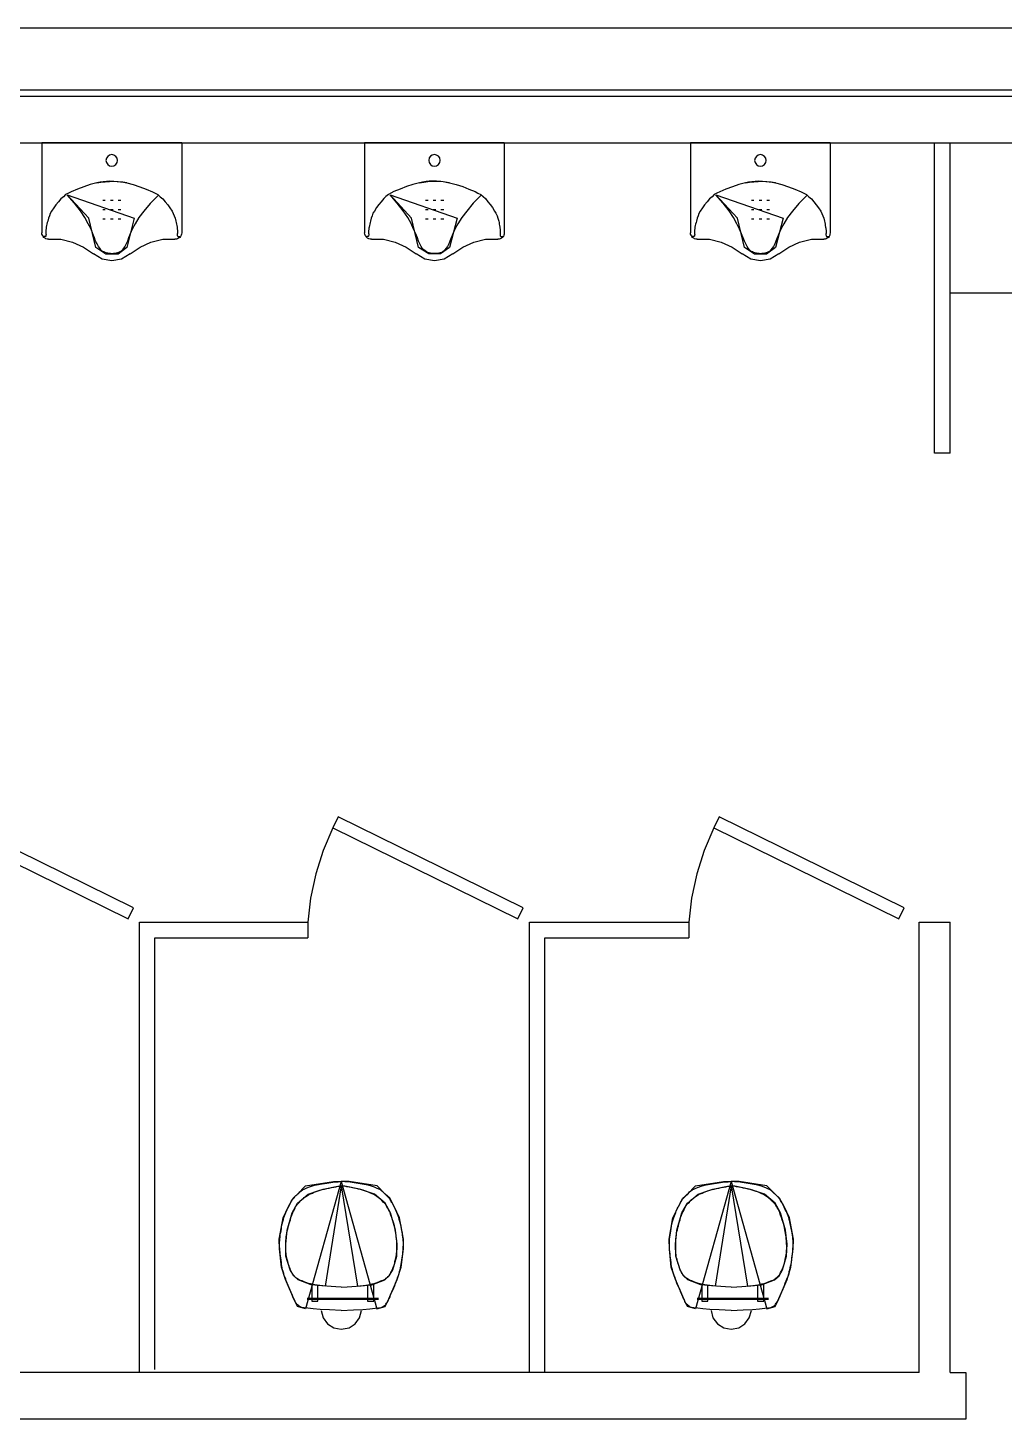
# Model space of a CAD drawing. Header units: metres. Extents: x 2 to 323, y -2 to 254.
# Drawn here: x 210.856 to 214.001, y 123.332 to 127.812 of the extents above; entities that cross this region are included whole.
import ezdxf

# ---------------------------------------------------------------- set-up
doc = ezdxf.new("R2010")
doc.units = ezdxf.units.M
for name, color, linetype in [('0-CARPINTERIA', 7, 'Continuous'), ('0-MUROS EXISTENTES', 7, 'Continuous'), ('0-SANITARIOS', 7, 'Continuous')]:
    doc.layers.add(name, color=color, linetype=linetype)

msp = doc.modelspace()

# ---------------------------------------------------------------- linework, layer by layer
for p, q in [((211.352, 127.442), (210.902, 127.442)), ((210.902, 127.442), (210.902, 127.152)), ((211.352, 127.442), (211.352, 127.152)), ((212.391, 127.442), (211.941, 127.442)), ((211.941, 127.442), (211.941, 127.152)), ((212.391, 127.442), (212.391, 127.152)), ((213.441, 127.442), (212.991, 127.442)), ((212.991, 127.442), (212.991, 127.152)), ((213.441, 127.442), (213.441, 127.152)), ((211.106, 127.256), (211.098, 127.256)), ((211.131, 127.256), (211.123, 127.256)), ((211.156, 127.256), (211.148, 127.256)), ((212.146, 127.256), (212.137, 127.256)), ((212.171, 127.256), (212.162, 127.256)), ((212.196, 127.256), (212.187, 127.256)), ((213.195, 127.256), (213.187, 127.256)), ((213.22, 127.256), (213.212, 127.256)), ((213.245, 127.256), (213.237, 127.256)), ((211.106, 127.226), (211.098, 127.226)), ((211.106, 127.196), (211.098, 127.196)), ((211.131, 127.226), (211.123, 127.226)), ((211.131, 127.196), (211.123, 127.196)), ((211.156, 127.226), (211.148, 127.226)), ((211.156, 127.196), (211.148, 127.196)), ((212.146, 127.226), (212.137, 127.226)), ((212.146, 127.196), (212.137, 127.196)), ((212.171, 127.226), (212.162, 127.226)), ((212.171, 127.196), (212.162, 127.196)), ((212.196, 127.226), (212.187, 127.226)), ((212.196, 127.196), (212.187, 127.196)), ((213.195, 127.226), (213.187, 127.226)), ((213.195, 127.196), (213.187, 127.196)), ((213.22, 127.226), (213.212, 127.226)), ((213.22, 127.196), (213.212, 127.196)), ((213.245, 127.226), (213.237, 127.226)), ((213.245, 127.196), (213.237, 127.196)), ((211.791, 123.762), (211.771, 123.767)), ((211.771, 123.767), (211.771, 123.712)), ((211.791, 123.712), (211.791, 123.762)), ((211.971, 123.767), (211.951, 123.762)), ((211.951, 123.762), (211.951, 123.712)), ((211.971, 123.712), (211.971, 123.767)), ((213.047, 123.762), (213.027, 123.767)), ((213.027, 123.767), (213.027, 123.712)), ((213.047, 123.712), (213.047, 123.762)), ((213.227, 123.767), (213.207, 123.762)), ((213.207, 123.762), (213.207, 123.712)), ((213.227, 123.712), (213.227, 123.767)), ((211.756, 123.722), (211.986, 123.722)), ((211.986, 123.717), (211.756, 123.717)), ((211.771, 123.712), (211.791, 123.712)), ((211.951, 123.712), (211.971, 123.712)), ((213.012, 123.722), (213.242, 123.722)), ((213.242, 123.717), (213.012, 123.717)), ((213.027, 123.712), (213.047, 123.712)), ((213.207, 123.712), (213.227, 123.712))]:
    msp.add_line(p, q)
for points in [[(211.108, 127.385), (211.11, 127.378), (211.114, 127.372), (211.12, 127.368), (211.127, 127.367), (211.134, 127.368), (211.14, 127.372), (211.144, 127.378), (211.145, 127.385), (211.144, 127.392), (211.14, 127.398), (211.134, 127.402), (211.127, 127.404), (211.12, 127.402), (211.114, 127.398), (211.11, 127.392), (211.108, 127.385)], [(212.148, 127.385), (212.149, 127.378), (212.153, 127.372), (212.159, 127.368), (212.166, 127.367), (212.173, 127.368), (212.179, 127.372), (212.183, 127.378), (212.185, 127.385), (212.183, 127.393), (212.179, 127.399), (212.173, 127.402), (212.166, 127.404), (212.159, 127.402), (212.153, 127.399), (212.149, 127.393), (212.148, 127.385)], [(213.197, 127.385), (213.199, 127.378), (213.203, 127.372), (213.209, 127.368), (213.216, 127.367), (213.223, 127.368), (213.229, 127.372), (213.233, 127.378), (213.234, 127.385), (213.233, 127.392), (213.229, 127.398), (213.223, 127.402), (213.216, 127.404), (213.209, 127.402), (213.203, 127.398), (213.199, 127.392), (213.197, 127.385)]]:
    msp.add_lwpolyline(points, close=True)
for points in [[(211.175, 127.313), (211.162, 127.315), (211.148, 127.316), (211.134, 127.317), (211.12, 127.318), (211.11, 127.317), (211.099, 127.316), (211.089, 127.315), (211.079, 127.313), (211.057, 127.307), (211.037, 127.3), (211.016, 127.293), (210.996, 127.284), (210.987, 127.28), (210.978, 127.275), (210.971, 127.268), (210.963, 127.261), (210.955, 127.252), (210.947, 127.242), (210.94, 127.232), (210.933, 127.222), (210.929, 127.214), (210.926, 127.207), (210.923, 127.199), (210.921, 127.19), (210.919, 127.185), (210.918, 127.18), (210.917, 127.175), (210.916, 127.17), (210.916, 127.167), (210.916, 127.164), (210.915, 127.162), (210.915, 127.159), (210.915, 127.156), (210.915, 127.154), (210.915, 127.151), (210.915, 127.148), (210.916, 127.147), (210.916, 127.145), (210.915, 127.143), (210.915, 127.142), (210.915, 127.141), (210.914, 127.141), (210.914, 127.14), (210.913, 127.14), (210.911, 127.14), (210.91, 127.14), (210.908, 127.14), (210.906, 127.14)], [(211.079, 127.313), (211.092, 127.315), (211.106, 127.316), (211.12, 127.317), (211.134, 127.318), (211.144, 127.317), (211.155, 127.316), (211.165, 127.315), (211.175, 127.313), (211.196, 127.307), (211.217, 127.3), (211.238, 127.293), (211.258, 127.284), (211.267, 127.28), (211.275, 127.275), (211.283, 127.268), (211.291, 127.261), (211.299, 127.252), (211.307, 127.242), (211.314, 127.232), (211.321, 127.222), (211.325, 127.214), (211.328, 127.207), (211.331, 127.199), (211.333, 127.19), (211.334, 127.185), (211.335, 127.18), (211.336, 127.175), (211.337, 127.17), (211.338, 127.167), (211.338, 127.164), (211.339, 127.162), (211.339, 127.159), (211.339, 127.156), (211.339, 127.154), (211.339, 127.151), (211.338, 127.148), (211.338, 127.147), (211.338, 127.145), (211.338, 127.143), (211.339, 127.142), (211.339, 127.141), (211.34, 127.141), (211.34, 127.14), (211.341, 127.14), (211.343, 127.14), (211.344, 127.14), (211.346, 127.14), (211.347, 127.14)], [(212.215, 127.313), (212.201, 127.315), (212.187, 127.317), (212.173, 127.318), (212.16, 127.318), (212.149, 127.318), (212.139, 127.317), (212.128, 127.315), (212.118, 127.313), (212.097, 127.307), (212.076, 127.301), (212.056, 127.293), (212.035, 127.285), (212.026, 127.28), (212.018, 127.275), (212.01, 127.269), (212.003, 127.262), (211.994, 127.252), (211.987, 127.243), (211.979, 127.233), (211.973, 127.222), (211.968, 127.215), (211.965, 127.207), (211.962, 127.199), (211.96, 127.19), (211.959, 127.185), (211.958, 127.18), (211.957, 127.175), (211.956, 127.17), (211.955, 127.167), (211.955, 127.165), (211.955, 127.162), (211.954, 127.159), (211.954, 127.156), (211.954, 127.154), (211.954, 127.151), (211.955, 127.148), (211.955, 127.147), (211.955, 127.145), (211.955, 127.144), (211.954, 127.142), (211.954, 127.141), (211.954, 127.141), (211.953, 127.14), (211.952, 127.14), (211.951, 127.14), (211.949, 127.14), (211.947, 127.14), (211.946, 127.141)], [(212.118, 127.313), (212.132, 127.315), (212.145, 127.317), (212.159, 127.318), (212.173, 127.318), (212.184, 127.318), (212.194, 127.317), (212.204, 127.315), (212.215, 127.313), (212.236, 127.307), (212.257, 127.301), (212.277, 127.293), (212.297, 127.285), (212.306, 127.28), (212.315, 127.275), (212.323, 127.269), (212.33, 127.262), (212.338, 127.252), (212.346, 127.243), (212.353, 127.233), (212.36, 127.222), (212.364, 127.215), (212.368, 127.207), (212.37, 127.199), (212.373, 127.19), (212.374, 127.185), (212.375, 127.18), (212.376, 127.175), (212.377, 127.17), (212.377, 127.167), (212.378, 127.165), (212.378, 127.162), (212.378, 127.159), (212.378, 127.156), (212.378, 127.154), (212.378, 127.151), (212.378, 127.148), (212.378, 127.147), (212.378, 127.145), (212.378, 127.144), (212.378, 127.142), (212.379, 127.141), (212.379, 127.141), (212.38, 127.14), (212.38, 127.14), (212.382, 127.14), (212.384, 127.14), (212.385, 127.14), (212.387, 127.141)], [(213.264, 127.313), (213.251, 127.315), (213.237, 127.316), (213.223, 127.317), (213.209, 127.318), (213.199, 127.317), (213.188, 127.316), (213.178, 127.315), (213.168, 127.313), (213.146, 127.307), (213.126, 127.3), (213.105, 127.293), (213.085, 127.284), (213.076, 127.28), (213.067, 127.275), (213.06, 127.268), (213.052, 127.261), (213.044, 127.252), (213.036, 127.242), (213.029, 127.232), (213.022, 127.222), (213.018, 127.214), (213.015, 127.207), (213.012, 127.199), (213.01, 127.19), (213.009, 127.185), (213.007, 127.18), (213.006, 127.175), (213.005, 127.17), (213.005, 127.167), (213.005, 127.164), (213.004, 127.162), (213.004, 127.159), (213.004, 127.156), (213.004, 127.154), (213.004, 127.151), (213.004, 127.148), (213.005, 127.147), (213.005, 127.145), (213.004, 127.143), (213.004, 127.142), (213.004, 127.141), (213.003, 127.141), (213.003, 127.14), (213.002, 127.14), (213, 127.14), (212.999, 127.14), (212.997, 127.14), (212.995, 127.14)], [(213.168, 127.313), (213.181, 127.315), (213.195, 127.316), (213.209, 127.317), (213.223, 127.318), (213.233, 127.317), (213.244, 127.316), (213.254, 127.315), (213.264, 127.313), (213.285, 127.307), (213.306, 127.3), (213.327, 127.293), (213.347, 127.284), (213.356, 127.28), (213.364, 127.275), (213.372, 127.268), (213.38, 127.261), (213.388, 127.252), (213.396, 127.242), (213.403, 127.232), (213.41, 127.222), (213.414, 127.214), (213.417, 127.207), (213.42, 127.199), (213.422, 127.19), (213.423, 127.185), (213.424, 127.18), (213.425, 127.175), (213.426, 127.17), (213.427, 127.167), (213.427, 127.164), (213.428, 127.162), (213.428, 127.159), (213.428, 127.156), (213.428, 127.154), (213.428, 127.151), (213.427, 127.148), (213.427, 127.147), (213.427, 127.145), (213.428, 127.143), (213.428, 127.142), (213.428, 127.141), (213.429, 127.141), (213.429, 127.14), (213.43, 127.14), (213.432, 127.14), (213.433, 127.14), (213.435, 127.14), (213.436, 127.14)], [(211.277, 127.273), (211.277, 127.273), (211.251, 127.246), (211.23, 127.222), (211.214, 127.201), (211.202, 127.181), (211.193, 127.164), (211.186, 127.149), (211.181, 127.136), (211.177, 127.125), (211.173, 127.116), (211.169, 127.108), (211.165, 127.102), (211.161, 127.097), (211.157, 127.093), (211.153, 127.091), (211.149, 127.089), (211.145, 127.087), (211.141, 127.086), (211.137, 127.085), (211.132, 127.085), (211.128, 127.084), (211.123, 127.085), (211.118, 127.085), (211.114, 127.086), (211.109, 127.087), (211.105, 127.089), (211.101, 127.091), (211.096, 127.093), (211.092, 127.097), (211.088, 127.102), (211.084, 127.108), (211.08, 127.116), (211.075, 127.125), (211.071, 127.136), (211.066, 127.149), (211.06, 127.164), (211.051, 127.181), (211.04, 127.201), (211.026, 127.223), (211.007, 127.247), (210.983, 127.274), (211.199, 127.199), (211.175, 127.105), (211.147, 127.083), (211.108, 127.083), (211.076, 127.105), (211.053, 127.199), (210.983, 127.274)], [(212.317, 127.273), (212.317, 127.273), (212.291, 127.247), (212.27, 127.222), (212.254, 127.201), (212.241, 127.181), (212.232, 127.164), (212.225, 127.149), (212.22, 127.136), (212.216, 127.125), (212.212, 127.116), (212.208, 127.108), (212.204, 127.102), (212.2, 127.097), (212.197, 127.094), (212.193, 127.091), (212.189, 127.089), (212.185, 127.087), (212.18, 127.086), (212.176, 127.085), (212.171, 127.085), (212.167, 127.085), (212.162, 127.085), (212.158, 127.085), (212.153, 127.086), (212.149, 127.087), (212.144, 127.089), (212.14, 127.091), (212.136, 127.094), (212.132, 127.097), (212.127, 127.102), (212.123, 127.108), (212.119, 127.116), (212.115, 127.125), (212.111, 127.136), (212.106, 127.149), (212.099, 127.164), (212.091, 127.182), (212.08, 127.201), (212.065, 127.223), (212.046, 127.247), (212.023, 127.274), (212.239, 127.199), (212.215, 127.105), (212.186, 127.084), (212.148, 127.084), (212.115, 127.105), (212.092, 127.199), (212.023, 127.274)], [(213.367, 127.273), (213.367, 127.273), (213.34, 127.246), (213.319, 127.222), (213.303, 127.201), (213.291, 127.181), (213.282, 127.164), (213.275, 127.149), (213.27, 127.136), (213.266, 127.125), (213.262, 127.116), (213.258, 127.108), (213.254, 127.102), (213.25, 127.097), (213.246, 127.093), (213.242, 127.091), (213.238, 127.089), (213.234, 127.087), (213.23, 127.086), (213.226, 127.085), (213.221, 127.085), (213.217, 127.084), (213.212, 127.085), (213.207, 127.085), (213.203, 127.086), (213.198, 127.087), (213.194, 127.089), (213.19, 127.091), (213.185, 127.093), (213.181, 127.097), (213.177, 127.102), (213.173, 127.108), (213.169, 127.116), (213.165, 127.125), (213.16, 127.136), (213.155, 127.149), (213.149, 127.164), (213.14, 127.181), (213.129, 127.201), (213.115, 127.223), (213.096, 127.247), (213.072, 127.274), (213.289, 127.199), (213.264, 127.105), (213.236, 127.083), (213.197, 127.083), (213.165, 127.105), (213.142, 127.199), (213.072, 127.274)], [(210.923, 127.132), (210.919, 127.132), (210.915, 127.133), (210.912, 127.135), (210.908, 127.137), (210.906, 127.14), (210.904, 127.144), (210.902, 127.148), (210.902, 127.152)], [(211.352, 127.152), (211.351, 127.148), (211.35, 127.144), (211.348, 127.14), (211.346, 127.137), (211.342, 127.135), (211.339, 127.133), (211.335, 127.132), (211.33, 127.132)], [(211.963, 127.132), (211.959, 127.132), (211.955, 127.133), (211.951, 127.135), (211.948, 127.137), (211.945, 127.14), (211.943, 127.144), (211.942, 127.148), (211.941, 127.152)], [(212.391, 127.152), (212.391, 127.148), (212.39, 127.144), (212.388, 127.14), (212.385, 127.137), (212.382, 127.135), (212.378, 127.133), (212.374, 127.132), (212.37, 127.132)], [(213.012, 127.132), (213.008, 127.132), (213.004, 127.133), (213.001, 127.135), (212.997, 127.137), (212.995, 127.14), (212.993, 127.144), (212.991, 127.148), (212.991, 127.152)], [(213.441, 127.152), (213.44, 127.148), (213.439, 127.144), (213.437, 127.14), (213.435, 127.137), (213.431, 127.135), (213.428, 127.133), (213.424, 127.132), (213.42, 127.132)], [(210.923, 127.132), (210.963, 127.131), (211, 127.122), (211.036, 127.106), (211.068, 127.084)], [(211.186, 127.084), (211.218, 127.106), (211.253, 127.122), (211.291, 127.131), (211.33, 127.132)], [(211.963, 127.132), (212.002, 127.131), (212.04, 127.122), (212.075, 127.106), (212.107, 127.084)], [(212.225, 127.084), (212.257, 127.106), (212.293, 127.122), (212.331, 127.131), (212.37, 127.132)], [(213.012, 127.132), (213.052, 127.131), (213.089, 127.122), (213.125, 127.106), (213.157, 127.084)], [(213.275, 127.084), (213.307, 127.106), (213.342, 127.122), (213.38, 127.131), (213.42, 127.132)], [(211.186, 127.084), (211.158, 127.067), (211.127, 127.062), (211.096, 127.067), (211.068, 127.084)], [(212.225, 127.084), (212.197, 127.067), (212.166, 127.062), (212.135, 127.067), (212.107, 127.084)], [(213.275, 127.084), (213.247, 127.067), (213.216, 127.062), (213.185, 127.067), (213.157, 127.084)], [(211.839, 125.236), (211.808, 125.163), (211.784, 125.088), (211.767, 125.01), (211.758, 124.932)], [(213.066, 125.236), (213.035, 125.163), (213.011, 125.088), (212.994, 125.01), (212.985, 124.932)], [(211.866, 123.682), (211.866, 123.682), (211.828, 123.684), (211.798, 123.685), (211.775, 123.687), (211.758, 123.689), (211.747, 123.691), (211.739, 123.692), (211.734, 123.694), (211.73, 123.696), (211.728, 123.698), (211.725, 123.7), (211.723, 123.702), (211.721, 123.705), (211.719, 123.708), (211.717, 123.711), (211.715, 123.716), (211.713, 123.721), (211.71, 123.726), (211.708, 123.733), (211.705, 123.74), (211.701, 123.747), (211.698, 123.755), (211.695, 123.762), (211.692, 123.77), (211.689, 123.777), (211.687, 123.783), (211.684, 123.79), (211.682, 123.795), (211.681, 123.801), (211.679, 123.807), (211.677, 123.813), (211.676, 123.819), (211.675, 123.825), (211.674, 123.831), (211.673, 123.838), (211.672, 123.844), (211.671, 123.851), (211.67, 123.858), (211.669, 123.864), (211.669, 123.87), (211.668, 123.876), (211.668, 123.882), (211.667, 123.887), (211.667, 123.892), (211.667, 123.897), (211.667, 123.901), (211.668, 123.907), (211.668, 123.912), (211.669, 123.918), (211.669, 123.924), (211.67, 123.931), (211.672, 123.938), (211.673, 123.946), (211.674, 123.953), (211.676, 123.961), (211.678, 123.968), (211.68, 123.975), (211.681, 123.981), (211.683, 123.987), (211.685, 123.992), (211.688, 123.997), (211.69, 124.002), (211.692, 124.007), (211.694, 124.011), (211.696, 124.015), (211.698, 124.019), (211.7, 124.023), (211.702, 124.027), (211.704, 124.03), (211.705, 124.033), (211.707, 124.036), (211.709, 124.039), (211.711, 124.042), (211.713, 124.044), (211.715, 124.046), (211.716, 124.048), (211.718, 124.05), (211.72, 124.052), (211.723, 124.054), (211.725, 124.056), (211.727, 124.058), (211.73, 124.061), (211.733, 124.064), (211.737, 124.067), (211.741, 124.07), (211.746, 124.073), (211.753, 124.076), (211.76, 124.079), (211.77, 124.082), (211.78, 124.085), (211.793, 124.088), (211.805, 124.09), (211.819, 124.092), (211.832, 124.094), (211.845, 124.096), (211.856, 124.096), (211.866, 124.097), (211.751, 123.687), (211.725, 123.695), (211.716, 123.712), (211.686, 123.782), (211.674, 123.821), (211.667, 123.881), (211.666, 123.912), (211.679, 123.98), (211.696, 124.017), (211.711, 124.044), (211.725, 124.056), (211.751, 124.083), (211.841, 124.097), (211.866, 124.097)], [(211.866, 123.682), (211.866, 123.682), (211.905, 123.684), (211.935, 123.685), (211.958, 123.687), (211.975, 123.689), (211.986, 123.691), (211.994, 123.692), (211.999, 123.694), (212.002, 123.696), (212.005, 123.698), (212.008, 123.7), (212.01, 123.702), (212.012, 123.705), (212.014, 123.708), (212.016, 123.711), (212.018, 123.716), (212.02, 123.721), (212.023, 123.726), (212.025, 123.733), (212.028, 123.74), (212.032, 123.747), (212.035, 123.755), (212.038, 123.762), (212.041, 123.77), (212.044, 123.777), (212.046, 123.783), (212.048, 123.79), (212.05, 123.795), (212.052, 123.801), (212.054, 123.807), (212.056, 123.813), (212.057, 123.819), (212.058, 123.825), (212.059, 123.831), (212.06, 123.838), (212.061, 123.844), (212.062, 123.851), (212.063, 123.858), (212.064, 123.864), (212.064, 123.87), (212.065, 123.876), (212.065, 123.882), (212.065, 123.887), (212.066, 123.892), (212.066, 123.897), (212.066, 123.901), (212.065, 123.907), (212.065, 123.912), (212.064, 123.918), (212.063, 123.924), (212.063, 123.931), (212.061, 123.938), (212.06, 123.946), (212.059, 123.953), (212.057, 123.961), (212.055, 123.968), (212.053, 123.975), (212.051, 123.981), (212.049, 123.987), (212.047, 123.992), (212.045, 123.997), (212.043, 124.002), (212.041, 124.007), (212.039, 124.011), (212.037, 124.015), (212.035, 124.019), (212.033, 124.023), (212.031, 124.027), (212.029, 124.03), (212.027, 124.033), (212.026, 124.036), (212.024, 124.039), (212.022, 124.042), (212.02, 124.044), (212.018, 124.046), (212.016, 124.048), (212.014, 124.05), (212.012, 124.052), (212.01, 124.054), (212.008, 124.056), (212.006, 124.058), (212.003, 124.061), (212, 124.064), (211.996, 124.067), (211.992, 124.07), (211.987, 124.073), (211.98, 124.076), (211.973, 124.079), (211.963, 124.082), (211.953, 124.085), (211.94, 124.088), (211.927, 124.09), (211.914, 124.092), (211.901, 124.094), (211.888, 124.096), (211.877, 124.096), (211.866, 124.097), (211.981, 123.687), (212.007, 123.695), (212.016, 123.712), (212.046, 123.782), (212.059, 123.821), (212.066, 123.881), (212.066, 123.912), (212.054, 123.98), (212.036, 124.017), (212.022, 124.044), (212.007, 124.056), (211.982, 124.083), (211.891, 124.097), (211.866, 124.097)], [(213.122, 123.682), (213.122, 123.682), (213.083, 123.684), (213.053, 123.685), (213.03, 123.687), (213.014, 123.689), (213.002, 123.691), (212.994, 123.692), (212.989, 123.694), (212.986, 123.696), (212.983, 123.698), (212.981, 123.7), (212.978, 123.702), (212.976, 123.705), (212.975, 123.708), (212.973, 123.711), (212.971, 123.716), (212.968, 123.721), (212.966, 123.726), (212.963, 123.733), (212.96, 123.74), (212.957, 123.747), (212.954, 123.755), (212.95, 123.762), (212.947, 123.77), (212.945, 123.777), (212.942, 123.783), (212.94, 123.79), (212.938, 123.795), (212.936, 123.801), (212.934, 123.807), (212.933, 123.813), (212.931, 123.819), (212.93, 123.825), (212.929, 123.831), (212.928, 123.838), (212.927, 123.844), (212.926, 123.851), (212.925, 123.858), (212.925, 123.864), (212.924, 123.87), (212.923, 123.876), (212.923, 123.882), (212.923, 123.887), (212.923, 123.892), (212.923, 123.897), (212.923, 123.901), (212.923, 123.907), (212.923, 123.912), (212.924, 123.918), (212.925, 123.924), (212.926, 123.931), (212.927, 123.938), (212.928, 123.946), (212.93, 123.953), (212.931, 123.961), (212.933, 123.968), (212.935, 123.975), (212.937, 123.981), (212.939, 123.987), (212.941, 123.992), (212.943, 123.997), (212.945, 124.002), (212.947, 124.007), (212.949, 124.011), (212.951, 124.015), (212.953, 124.019), (212.955, 124.023), (212.957, 124.027), (212.959, 124.03), (212.961, 124.033), (212.963, 124.036), (212.964, 124.039), (212.966, 124.042), (212.968, 124.044), (212.97, 124.046), (212.972, 124.048), (212.974, 124.05), (212.976, 124.052), (212.978, 124.054), (212.98, 124.056), (212.983, 124.058), (212.985, 124.061), (212.988, 124.064), (212.992, 124.067), (212.996, 124.07), (213.001, 124.073), (213.008, 124.076), (213.016, 124.079), (213.025, 124.082), (213.036, 124.085), (213.048, 124.088), (213.061, 124.09), (213.074, 124.092), (213.087, 124.094), (213.1, 124.096), (213.112, 124.096), (213.122, 124.097), (213.007, 123.687), (212.981, 123.695), (212.972, 123.712), (212.942, 123.782), (212.929, 123.821), (212.923, 123.881), (212.922, 123.912), (212.934, 123.98), (212.952, 124.017), (212.966, 124.044), (212.981, 124.056), (213.007, 124.083), (213.097, 124.097), (213.122, 124.097)], [(213.122, 123.682), (213.122, 123.682), (213.16, 123.684), (213.19, 123.685), (213.213, 123.687), (213.23, 123.689), (213.242, 123.691), (213.249, 123.692), (213.254, 123.694), (213.258, 123.696), (213.261, 123.698), (213.263, 123.7), (213.265, 123.702), (213.267, 123.705), (213.269, 123.708), (213.271, 123.711), (213.273, 123.716), (213.275, 123.721), (213.278, 123.726), (213.281, 123.733), (213.284, 123.74), (213.287, 123.747), (213.29, 123.755), (213.293, 123.762), (213.296, 123.77), (213.299, 123.777), (213.301, 123.783), (213.304, 123.79), (213.306, 123.795), (213.308, 123.801), (213.309, 123.807), (213.311, 123.813), (213.312, 123.819), (213.313, 123.825), (213.315, 123.831), (213.316, 123.838), (213.317, 123.844), (213.317, 123.851), (213.318, 123.858), (213.319, 123.864), (213.32, 123.87), (213.32, 123.876), (213.32, 123.882), (213.321, 123.887), (213.321, 123.892), (213.321, 123.897), (213.321, 123.901), (213.321, 123.907), (213.32, 123.912), (213.32, 123.918), (213.319, 123.924), (213.318, 123.931), (213.317, 123.938), (213.315, 123.946), (213.314, 123.953), (213.312, 123.961), (213.311, 123.968), (213.309, 123.975), (213.307, 123.981), (213.305, 123.987), (213.303, 123.992), (213.301, 123.997), (213.299, 124.002), (213.296, 124.007), (213.294, 124.011), (213.292, 124.015), (213.29, 124.019), (213.288, 124.023), (213.286, 124.027), (213.285, 124.03), (213.283, 124.033), (213.281, 124.036), (213.279, 124.039), (213.277, 124.042), (213.275, 124.044), (213.274, 124.046), (213.272, 124.048), (213.27, 124.05), (213.268, 124.052), (213.266, 124.054), (213.263, 124.056), (213.261, 124.058), (213.258, 124.061), (213.255, 124.064), (213.252, 124.067), (213.247, 124.07), (213.242, 124.073), (213.236, 124.076), (213.228, 124.079), (213.219, 124.082), (213.208, 124.085), (213.196, 124.088), (213.183, 124.09), (213.17, 124.092), (213.156, 124.094), (213.144, 124.096), (213.132, 124.096), (213.122, 124.097), (213.237, 123.687), (213.263, 123.695), (213.272, 123.712), (213.302, 123.782), (213.314, 123.821), (213.321, 123.881), (213.322, 123.912), (213.31, 123.98), (213.292, 124.017), (213.277, 124.044), (213.263, 124.056), (213.237, 124.083), (213.147, 124.097), (213.122, 124.097)], [(211.866, 123.757), (211.866, 123.757), (211.848, 123.758), (211.833, 123.759), (211.819, 123.76), (211.807, 123.761), (211.797, 123.762), (211.788, 123.763), (211.781, 123.765), (211.773, 123.766), (211.767, 123.768), (211.761, 123.769), (211.755, 123.771), (211.749, 123.773), (211.744, 123.775), (211.74, 123.777), (211.735, 123.778), (211.732, 123.78), (211.728, 123.782), (211.725, 123.784), (211.723, 123.786), (211.72, 123.787), (211.718, 123.789), (211.716, 123.791), (211.715, 123.793), (211.713, 123.795), (211.711, 123.797), (211.71, 123.799), (211.708, 123.801), (211.707, 123.804), (211.705, 123.807), (211.704, 123.81), (211.702, 123.813), (211.701, 123.817), (211.699, 123.821), (211.698, 123.826), (211.696, 123.83), (211.695, 123.835), (211.694, 123.84), (211.692, 123.846), (211.691, 123.851), (211.69, 123.856), (211.689, 123.861), (211.689, 123.866), (211.688, 123.871), (211.688, 123.876), (211.688, 123.881), (211.688, 123.886), (211.688, 123.891), (211.688, 123.897), (211.688, 123.902), (211.688, 123.907), (211.689, 123.913), (211.689, 123.919), (211.69, 123.924), (211.691, 123.93), (211.692, 123.936), (211.693, 123.942), (211.695, 123.949), (211.696, 123.955), (211.698, 123.962), (211.7, 123.968), (211.702, 123.974), (211.704, 123.981), (211.706, 123.986), (211.708, 123.992), (211.71, 123.997), (211.712, 124.002), (211.715, 124.007), (211.717, 124.011), (211.719, 124.016), (211.722, 124.02), (211.725, 124.024), (211.728, 124.028), (211.732, 124.031), (211.735, 124.035), (211.739, 124.039), (211.743, 124.042), (211.747, 124.046), (211.752, 124.049), (211.757, 124.052), (211.762, 124.055), (211.767, 124.058), (211.773, 124.06), (211.778, 124.063), (211.784, 124.065), (211.791, 124.067), (211.797, 124.069), (211.804, 124.071), (211.812, 124.073), (211.819, 124.075), (211.827, 124.076), (211.835, 124.078), (211.842, 124.079), (211.849, 124.08), (211.856, 124.082), (211.862, 124.082), (211.866, 124.083), (211.814, 123.76), (211.769, 123.765), (211.727, 123.781), (211.713, 123.794), (211.701, 123.813), (211.688, 123.857), (211.687, 123.896), (211.692, 123.941), (211.708, 123.996), (211.725, 124.028), (211.759, 124.057), (211.808, 124.073), (211.855, 124.082), (211.866, 124.083)], [(211.866, 123.757), (211.866, 123.757), (211.885, 123.758), (211.9, 123.759), (211.914, 123.76), (211.926, 123.761), (211.936, 123.762), (211.945, 123.763), (211.952, 123.765), (211.959, 123.766), (211.966, 123.768), (211.972, 123.769), (211.978, 123.771), (211.984, 123.773), (211.989, 123.775), (211.993, 123.777), (211.997, 123.778), (212.001, 123.78), (212.005, 123.782), (212.008, 123.784), (212.01, 123.786), (212.012, 123.787), (212.015, 123.789), (212.016, 123.791), (212.018, 123.793), (212.02, 123.795), (212.021, 123.797), (212.023, 123.799), (212.025, 123.801), (212.026, 123.804), (212.027, 123.807), (212.029, 123.81), (212.03, 123.813), (212.032, 123.817), (212.033, 123.821), (212.035, 123.826), (212.037, 123.83), (212.038, 123.835), (212.039, 123.84), (212.041, 123.846), (212.042, 123.851), (212.043, 123.856), (212.044, 123.861), (212.044, 123.866), (212.045, 123.871), (212.045, 123.876), (212.045, 123.881), (212.045, 123.886), (212.045, 123.891), (212.045, 123.897), (212.045, 123.902), (212.045, 123.907), (212.044, 123.913), (212.043, 123.919), (212.043, 123.924), (212.042, 123.93), (212.041, 123.936), (212.04, 123.942), (212.038, 123.949), (212.037, 123.955), (212.035, 123.962), (212.033, 123.968), (212.031, 123.974), (212.029, 123.981), (212.027, 123.986), (212.025, 123.992), (212.023, 123.997), (212.021, 124.002), (212.018, 124.007), (212.016, 124.011), (212.013, 124.016), (212.011, 124.02), (212.008, 124.024), (212.005, 124.028), (212.001, 124.031), (211.998, 124.035), (211.994, 124.039), (211.99, 124.042), (211.985, 124.046), (211.981, 124.049), (211.976, 124.052), (211.971, 124.055), (211.966, 124.058), (211.96, 124.06), (211.954, 124.063), (211.948, 124.065), (211.942, 124.067), (211.936, 124.069), (211.929, 124.071), (211.921, 124.073), (211.914, 124.075), (211.906, 124.076), (211.898, 124.078), (211.891, 124.079), (211.884, 124.08), (211.877, 124.082), (211.871, 124.082), (211.866, 124.083), (211.918, 123.76), (211.964, 123.765), (212.006, 123.781), (212.02, 123.794), (212.032, 123.813), (212.045, 123.857), (212.046, 123.896), (212.041, 123.941), (212.025, 123.996), (212.007, 124.028), (211.973, 124.057), (211.925, 124.073), (211.878, 124.082), (211.866, 124.083)], [(213.122, 123.757), (213.122, 123.757), (213.104, 123.758), (213.088, 123.759), (213.074, 123.76), (213.063, 123.761), (213.053, 123.762), (213.044, 123.763), (213.036, 123.765), (213.029, 123.766), (213.022, 123.768), (213.016, 123.769), (213.01, 123.771), (213.005, 123.773), (212.999, 123.775), (212.995, 123.777), (212.991, 123.778), (212.987, 123.78), (212.984, 123.782), (212.981, 123.784), (212.978, 123.786), (212.976, 123.787), (212.974, 123.789), (212.972, 123.791), (212.97, 123.793), (212.968, 123.795), (212.967, 123.797), (212.965, 123.799), (212.964, 123.801), (212.962, 123.804), (212.961, 123.807), (212.959, 123.81), (212.958, 123.813), (212.956, 123.817), (212.955, 123.821), (212.953, 123.826), (212.952, 123.83), (212.95, 123.835), (212.949, 123.84), (212.948, 123.846), (212.946, 123.851), (212.945, 123.856), (212.945, 123.861), (212.944, 123.866), (212.943, 123.871), (212.943, 123.876), (212.943, 123.881), (212.943, 123.886), (212.943, 123.891), (212.943, 123.897), (212.943, 123.902), (212.944, 123.907), (212.944, 123.913), (212.945, 123.919), (212.946, 123.924), (212.946, 123.93), (212.947, 123.936), (212.949, 123.942), (212.95, 123.949), (212.952, 123.955), (212.953, 123.962), (212.955, 123.968), (212.957, 123.974), (212.959, 123.981), (212.961, 123.986), (212.963, 123.992), (212.965, 123.997), (212.968, 124.002), (212.97, 124.007), (212.972, 124.011), (212.975, 124.016), (212.977, 124.02), (212.98, 124.024), (212.983, 124.028), (212.987, 124.031), (212.99, 124.035), (212.994, 124.039), (212.998, 124.042), (213.003, 124.046), (213.007, 124.049), (213.012, 124.052), (213.017, 124.055), (213.022, 124.058), (213.028, 124.06), (213.034, 124.063), (213.04, 124.065), (213.046, 124.067), (213.053, 124.069), (213.06, 124.071), (213.067, 124.073), (213.074, 124.075), (213.082, 124.076), (213.09, 124.078), (213.097, 124.079), (213.105, 124.08), (213.111, 124.082), (213.117, 124.082), (213.122, 124.083), (213.07, 123.76), (213.024, 123.765), (212.982, 123.781), (212.968, 123.794), (212.957, 123.813), (212.944, 123.857), (212.942, 123.896), (212.947, 123.941), (212.963, 123.996), (212.981, 124.028), (213.015, 124.057), (213.063, 124.073), (213.11, 124.082), (213.122, 124.083)], [(213.122, 123.757), (213.122, 123.757), (213.14, 123.758), (213.156, 123.759), (213.169, 123.76), (213.181, 123.761), (213.191, 123.762), (213.2, 123.763), (213.208, 123.765), (213.215, 123.766), (213.221, 123.768), (213.228, 123.769), (213.234, 123.771), (213.239, 123.773), (213.244, 123.775), (213.249, 123.777), (213.253, 123.778), (213.257, 123.78), (213.26, 123.782), (213.263, 123.784), (213.265, 123.786), (213.268, 123.787), (213.27, 123.789), (213.272, 123.791), (213.273, 123.793), (213.275, 123.795), (213.277, 123.797), (213.278, 123.799), (213.28, 123.801), (213.281, 123.804), (213.283, 123.807), (213.284, 123.81), (213.286, 123.813), (213.287, 123.817), (213.289, 123.821), (213.29, 123.826), (213.292, 123.83), (213.293, 123.835), (213.295, 123.84), (213.296, 123.846), (213.297, 123.851), (213.298, 123.856), (213.299, 123.861), (213.3, 123.866), (213.3, 123.871), (213.3, 123.876), (213.301, 123.881), (213.301, 123.886), (213.301, 123.891), (213.3, 123.897), (213.3, 123.902), (213.3, 123.907), (213.299, 123.913), (213.299, 123.919), (213.298, 123.924), (213.297, 123.93), (213.296, 123.936), (213.295, 123.942), (213.293, 123.949), (213.292, 123.955), (213.29, 123.962), (213.288, 123.968), (213.286, 123.974), (213.284, 123.981), (213.282, 123.986), (213.28, 123.992), (213.278, 123.997), (213.276, 124.002), (213.274, 124.007), (213.271, 124.011), (213.269, 124.016), (213.266, 124.02), (213.263, 124.024), (213.26, 124.028), (213.257, 124.031), (213.253, 124.035), (213.249, 124.039), (213.245, 124.042), (213.241, 124.046), (213.236, 124.049), (213.231, 124.052), (213.226, 124.055), (213.221, 124.058), (213.216, 124.06), (213.21, 124.063), (213.204, 124.065), (213.197, 124.067), (213.191, 124.069), (213.184, 124.071), (213.177, 124.073), (213.169, 124.075), (213.161, 124.076), (213.154, 124.078), (213.146, 124.079), (213.139, 124.08), (213.132, 124.082), (213.127, 124.082), (213.122, 124.083), (213.174, 123.76), (213.219, 123.765), (213.261, 123.781), (213.276, 123.794), (213.287, 123.813), (213.3, 123.857), (213.302, 123.896), (213.297, 123.941), (213.281, 123.996), (213.263, 124.028), (213.229, 124.057), (213.18, 124.073), (213.133, 124.082), (213.122, 124.083)], [(211.801, 123.682), (211.808, 123.658), (211.822, 123.639), (211.842, 123.626), (211.866, 123.622), (211.891, 123.626), (211.911, 123.639), (211.925, 123.658), (211.931, 123.682)], [(213.057, 123.682), (213.063, 123.658), (213.078, 123.639), (213.098, 123.626), (213.122, 123.622), (213.146, 123.626), (213.166, 123.639), (213.18, 123.658), (213.187, 123.682)]]:
    msp.add_lwpolyline(points)
at = {"layer": '0-CARPINTERIA'}
for p, q in [((213.777, 126.442), (213.777, 127.442)), ((213.827, 126.442), (213.827, 127.442)), ((213.827, 126.442), (213.777, 126.442)), ((211.216, 123.482), (211.216, 124.932)), ((211.216, 124.932), (211.758, 124.932)), ((211.758, 124.932), (211.758, 124.882)), ((212.472, 124.932), (212.985, 124.932)), ((212.472, 123.482), (212.472, 124.932)), ((212.985, 124.932), (212.985, 124.882)), ((211.266, 123.492), (211.266, 124.882)), ((211.266, 124.882), (211.758, 124.882)), ((212.522, 124.882), (212.985, 124.882)), ((212.522, 123.482), (212.522, 124.882))]:
    msp.add_line(p, q, dxfattribs=at)
for points in [[(211.197, 124.979), (210.601, 125.272), (210.584, 125.236), (211.18, 124.943), (211.197, 124.979)], [(212.452, 124.979), (211.856, 125.272), (211.839, 125.236), (212.435, 124.943), (212.452, 124.979)], [(213.679, 124.979), (213.083, 125.272), (213.066, 125.236), (213.662, 124.943), (213.679, 124.979)]]:
    msp.add_lwpolyline(points, close=True, dxfattribs=at)
at = {"layer": '0-MUROS EXISTENTES'}
for p, q in [((206.096, 127.812), (220.096, 127.812)), ((206.096, 127.812), (220.096, 127.812)), ((206.096, 127.612), (220.096, 127.612)), ((206.096, 127.612), (220.096, 127.612)), ((207.351, 127.592), (216.351, 127.592)), ((207.501, 127.442), (216.201, 127.442)), ((213.727, 123.482), (213.727, 124.932)), ((213.727, 124.932), (213.827, 124.932)), ((213.827, 123.482), (213.827, 124.932)), ((213.727, 123.482), (207.501, 123.482)), ((213.827, 123.482), (213.877, 123.482)), ((213.877, 123.482), (213.877, 123.332)), ((213.827, 123.332), (207.351, 123.332)), ((213.877, 123.332), (213.727, 123.332)), ((213.877, 123.332), (213.827, 123.332))]:
    msp.add_line(p, q, dxfattribs=at)
at = {"layer": '0-SANITARIOS'}
msp.add_line((216.201, 126.958), (213.827, 126.958), dxfattribs=at)

doc.saveas('drawing.dxf')
